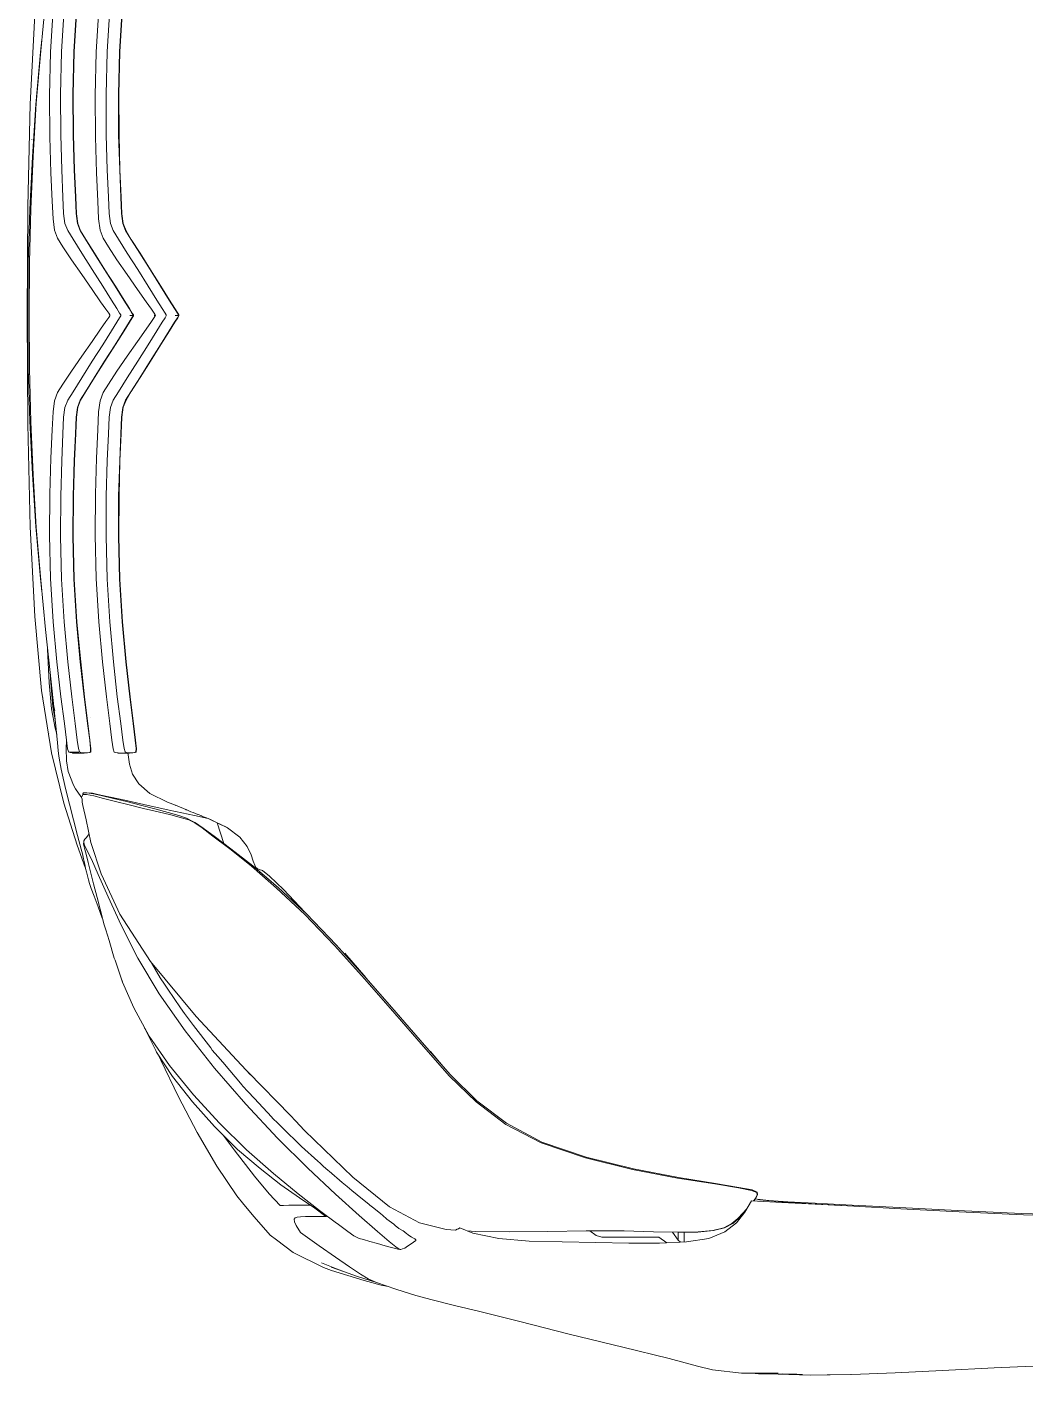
# Model space of a CAD drawing. Header units: millimetres. Extents: x -1608 to 2673, y -1019 to 974.
# Drawn here: x -1608 to -782, y -899 to 216 of the extents above; entities that cross this region are included whole.
import ezdxf

# ---------------------------------------------------------------- set-up
doc = ezdxf.new("R2010")
doc.units = ezdxf.units.MM
doc.header["$MEASUREMENT"] = 0
for name, color, linetype, true_color in [('CITROEN C4  01', 7, 'Continuous', 0x9a0018), ('CITROEN C4  02', 7, 'Continuous', 0xadadad), ('CITROEN C4  03', 7, 'Continuous', 0x191922), ('CITROEN C4  05', 7, 'Continuous', 0x0f0f12), ('CITROEN C4  08', 7, 'Continuous', 0xe1e1e1)]:
    doc.layers.add(name, color=color, linetype=linetype, true_color=true_color)

msp = doc.modelspace()

# ---------------------------------------------------------------- linework, layer by layer
at = {"layer": 'CITROEN C4  01', "linetype": 'Continuous', "lineweight": 0}
for p, q in [((-1592.8, 237.1), (-1596.8, 196.3)), ((-1601.6, 226.4), (-1605.4, 152.1)), ((-1595.9, 205.6), (-1596.9, 195.1)), ((-1596.9, 195.1), (-1600.7, 152)), ((-1596.8, 196.3), (-1600.4, 152.9)), ((-1596.8, 196.3), (-1596.8, 196.3)), ((-1605.4, 152.1), (-1607.5, 67.4)), ((-1600.7, 152), (-1603.7, 108.6)), ((-1600.4, 152.9), (-1603.1, 109.2)), ((-1604.1, 123), (-1604.1, 123.1)), ((-1603.7, 108.6), (-1605.8, 64.9)), ((-1603.1, 109.2), (-1604.9, 65.4)), ((-1604.7, 99.3), (-1604.7, 99.3)), ((-1607.5, 67.4), (-1608.1, -22.6)), ((-1605.8, 64.9), (-1607.1, 21.2)), ((-1604.9, 65.4), (-1606, 21.4)), ((-1607.1, 21.2), (-1607.5, -22.6)), ((-1606, 21.4), (-1606.4, -22.6)), ((-1607.5, -112.6), (-1608.1, -22.6)), ((-1607.1, -66.4), (-1607.5, -22.6)), ((-1606, -66.6), (-1606.4, -22.6)), ((-1501.9, -22.6), (-1503, -22.6)), ((-1501.9, -22.6), (-1503, -22.6)), ((-1605.8, -110.2), (-1607.1, -66.4)), ((-1604.9, -110.6), (-1606, -66.6)), ((-1603.7, -153.8), (-1605.8, -110.2)), ((-1603.1, -154.5), (-1604.9, -110.6)), ((-1605.4, -197.4), (-1607.5, -112.6)), ((-1604.7, -144.5), (-1604.7, -144.5)), ((-1600.7, -197.2), (-1603.7, -153.8)), ((-1600.4, -198.1), (-1603.1, -154.5)), ((-1604.1, -168.2), (-1604.1, -168.3)), ((-1601.6, -271.6), (-1605.4, -197.4)), ((-1596.9, -240.3), (-1600.7, -197.2)), ((-1596.8, -241.6), (-1600.4, -198.1)), ((-1595.9, -250.9), (-1596.9, -240.3)), ((-1592.8, -282.4), (-1596.8, -241.6)), ((-1596.8, -241.6), (-1596.8, -241.6)), ((-1596.1, -332.8), (-1601.6, -271.6)), ((-1589, -318.1), (-1592.8, -282.4)), ((-1585.9, -346.4), (-1589, -318.1)), ((-1587.8, -384.4), (-1596.1, -332.8)), ((-1594.3, -338.9), (-1594.3, -338.9)), ((-1594.3, -338.9), (-1594.3, -338.9)), ((-1594.3, -338.9), (-1594.3, -338.9)), ((-1585, -349.4), (-1585.9, -346.4)), ((-1583.9, -364.9), (-1585.9, -346.4)), ((-1555.7, -355.2), (-1555.7, -355.2)), ((-1582.8, -376.1), (-1583.9, -364.9)), ((-1589.1, -368.7), (-1589.1, -368.7)), ((-1589.1, -368.7), (-1589.1, -368.7)), ((-1582.2, -382.6), (-1582.8, -376.1)), ((-1575.6, -380.7), (-1575.5, -374.4)), ((-1577.7, -426.2), (-1587.8, -384.4)), ((-1581.7, -387.1), (-1582.2, -382.6)), ((-1580.9, -392), (-1581.7, -387.1)), ((-1575.4, -391.1), (-1575.6, -380.7)), ((-1524.7, -384.6), (-1524.5, -386)), ((-1524.5, -386), (-1523.4, -393.9)), ((-1579.8, -398), (-1580.9, -392)), ((-1578.2, -405.5), (-1579.8, -398)), ((-1574, -399.8), (-1575.4, -391.1)), ((-1569.7, -411.2), (-1574, -399.8)), ((-1523.4, -393.9), (-1520.9, -402.1)), ((-1575.9, -415), (-1578.2, -405.5)), ((-1569.7, -411.2), (-1567.9, -414.3)), ((-1520.9, -402.1), (-1515.7, -410.2)), ((-1515.7, -410.2), (-1506.5, -418)), ((-1572.9, -426.9), (-1575.9, -415)), ((-1567.9, -414.3), (-1563.7, -420.5)), ((-1563.7, -420.5), (-1562.4, -422.4)), ((-1554, -417.8), (-1558.5, -417.5)), ((-1549.4, -418.8), (-1554, -417.8)), ((-1541.9, -420.5), (-1549.4, -418.8)), ((-1529.7, -423.1), (-1541.9, -420.5)), ((-1511.5, -427.1), (-1529.7, -423.1)), ((-1506.5, -418), (-1491.9, -425.3)), ((-1566.6, -460.9), (-1577.7, -426.2)), ((-1569.6, -440), (-1572.9, -426.9)), ((-1490.4, -431.8), (-1511.5, -427.1)), ((-1491.9, -425.3), (-1484, -428.2)), ((-1469.5, -436.4), (-1490.4, -431.8)), ((-1566.2, -452.8), (-1569.6, -440)), ((-1458.1, -438.9), (-1469.5, -436.4)), ((-1463.5, -436.8), (-1463.6, -436.7)), ((-1458.1, -438.9), (-1463.5, -436.8)), ((-1457.2, -439.3), (-1458.2, -438.9)), ((-1458.1, -438.9), (-1457.2, -439.3)), ((-1457.2, -439.3), (-1442.9, -446.2)), ((-1442.6, -446.3), (-1457.1, -439.3)), ((-1457.1, -439.3), (-1456.9, -439.4)), ((-1441.8, -446.7), (-1456.9, -439.4)), ((-1456.9, -439.4), (-1456.8, -439.4)), ((-1563.3, -464.2), (-1566.2, -452.8)), ((-1561, -457.3), (-1560.2, -455.9)), ((-1560.2, -455.9), (-1558.9, -454.4)), ((-1558.9, -454.4), (-1557.4, -452.6)), ((-1557.4, -452.6), (-1556.8, -451.4)), ((-1557.4, -452.6), (-1557.4, -452.6)), ((-1442.2, -446.5), (-1432.1, -454.3)), ((-1441.8, -446.7), (-1441.8, -446.7)), ((-1432.1, -454.3), (-1426, -461.9)), ((-1559.9, -479.3), (-1566.6, -460.9)), ((-1562.3, -468.1), (-1563.3, -464.2)), ((-1561.4, -472.1), (-1562.3, -468.1)), ((-1561.2, -458.1), (-1561.4, -459.9)), ((-1560.6, -463.2), (-1561.4, -459.9)), ((-1561.2, -458.1), (-1561, -457.3)), ((-1560.5, -460.9), (-1561.2, -458.7)), ((-1558.9, -469.5), (-1560.6, -463.2)), ((-1558.6, -464.9), (-1560.5, -460.9)), ((-1554.8, -472.5), (-1558.6, -464.9)), ((-1426, -461.9), (-1422.6, -468.8)), ((-1560.4, -476.6), (-1561.4, -472.1)), ((-1561.2, -472.6), (-1561.2, -472.6)), ((-1559.7, -480.1), (-1560.4, -476.6)), ((-1557.4, -475.3), (-1558.9, -469.5)), ((-1558.4, -471.6), (-1558.4, -471.6)), ((-1557.4, -475.3), (-1553, -492.7)), ((-1549.1, -485), (-1554.8, -472.5)), ((-1422.6, -468.8), (-1420.9, -474.2)), ((-1420.9, -474.2), (-1419.7, -477.5)), ((-1419.7, -477.5), (-1418.8, -479.3)), ((-1418.8, -479.3), (-1417.6, -480.2)), ((-1559, -483), (-1559.7, -480.1)), ((-1557.2, -489.4), (-1559, -483)), ((-1556.3, -492.5), (-1557.2, -489.4)), ((-1541.1, -503.6), (-1549.1, -485)), ((-1417.6, -480.2), (-1416, -480.9)), ((-1416, -480.9), (-1413.4, -481.9)), ((-1413.4, -481.9), (-1407.5, -486.4)), ((-1407.5, -486.4), (-1396, -497.5)), ((-1554.9, -496.7), (-1556.3, -492.5)), ((-1552.6, -502.9), (-1554.9, -496.7)), ((-1553, -492.7), (-1550.1, -504.2)), ((-1396, -497.5), (-1378.2, -516.4)), ((-1549.3, -511.9), (-1552.6, -502.9)), ((-1550.1, -504.2), (-1547.6, -513.8)), ((-1545.8, -521.1), (-1549.3, -511.9)), ((-1530.3, -527.1), (-1541.1, -503.6)), ((-1547.6, -513.8), (-1546, -520)), ((-1545.5, -522.4), (-1546, -520)), ((-1546, -520), (-1546, -520)), ((-1545.5, -522.4), (-1545.5, -522.4)), ((-1545.5, -522.4), (-1544.6, -525.9)), ((-1543, -530.8), (-1544.6, -525.9)), ((-1544.6, -525.9), (-1544.6, -525.9)), ((-1540.2, -539.8), (-1543, -530.8)), ((-1516.4, -554.2), (-1530.3, -527.1)), ((-1535.9, -554.2), (-1540.2, -539.8)), ((-1535.9, -554.2), (-1535.3, -555.9)), ((-1535.3, -555.9), (-1535.3, -555.9)), ((-1535.3, -555.9), (-1529, -574.2)), ((-1498.8, -583.7), (-1516.4, -554.2)), ((-1327.9, -570.3), (-1345.3, -550.1)), ((-1529, -574.2), (-1529.4, -572.7)), ((-1529, -574.2), (-1519.8, -595.5)), ((-1477.2, -614.5), (-1498.8, -583.7)), ((-1519.8, -595.5), (-1507.1, -618.8)), ((-1510.6, -612.5), (-1510.8, -612.1)), ((-1501.6, -630.8), (-1510.6, -612.5)), ((-1507.1, -618.8), (-1490.3, -643)), ((-1452.9, -645.3), (-1477.2, -614.5)), ((-1501.6, -630.8), (-1501, -632)), ((-1501, -632), (-1487.7, -652.2)), ((-1497.5, -638.8), (-1499.5, -634.3)), ((-1263.9, -643.9), (-1274.4, -631.5)), ((-1482.8, -669), (-1497.5, -638.8)), ((-1490.3, -643), (-1470.5, -667.3)), ((-1427, -675.2), (-1452.9, -645.3)), ((-1487.7, -652.2), (-1471.3, -673.2)), ((-1467.2, -698.6), (-1482.8, -669)), ((-1470.5, -667.3), (-1448.8, -690.8)), ((-1471.3, -673.2), (-1453, -693.7)), ((-1400.9, -703.1), (-1427, -675.2)), ((-1448.8, -690.8), (-1426.4, -712.8)), ((-1451, -726.3), (-1467.2, -698.6)), ((-1453, -693.7), (-1433.9, -712.5)), ((-1445.8, -700.7), (-1436.6, -713)), ((-1436.6, -713), (-1419.8, -734.6)), ((-1433.9, -712.5), (-1415.3, -728.4)), ((-1426.4, -712.8), (-1404.3, -732.4)), ((-1375.9, -728.1), (-1400.9, -703.1)), ((-1434.5, -750.9), (-1451, -726.3)), ((-1419.8, -734.6), (-1407.7, -749.4)), ((-1415.3, -728.4), (-1398, -741.7)), ((-1404.3, -732.4), (-1383.8, -749.3)), ((-1353, -749.6), (-1375.9, -728.1)), ((-1398, -741.7), (-1382.6, -752.5)), ((-1428.8, -758.2), (-1434.5, -750.9)), ((-1420.3, -768.4), (-1428.8, -758.2)), ((-1407.7, -749.4), (-1398.8, -758.9)), ((-1383.8, -749.3), (-1366, -763.1)), ((-1382.6, -752.5), (-1370, -761.2)), ((-1333.4, -767.1), (-1353, -749.6)), ((-1014.3, -764.4), (-1008.6, -755)), ((-1008.6, -755), (-983.5, -756.4)), ((-1005.5, -753.5), (-1004, -753.8)), ((-1003.2, -753.9), (-1004, -753.8)), ((-1004, -753.8), (-994.5, -754.8)), ((-1002.7, -754), (-1003.2, -753.9)), ((-1002.4, -754.1), (-1002.7, -754)), ((-1002.3, -754.1), (-1002.4, -754.1)), ((-1002.3, -754.1), (-1002.3, -754.1)), ((-1002.3, -754.1), (-1002.3, -754.1)), ((-1002.2, -754.1), (-992.9, -755.2)), ((-994.5, -754.8), (-978.8, -755.8)), ((-992.9, -755.2), (-977.3, -756.5)), ((-977.3, -756.5), (-992.9, -755.2)), ((-992.9, -755.2), (-992.9, -755.2)), ((-983.5, -756.4), (-956.1, -757.9)), ((-978.8, -755.8), (-956, -757)), ((-977.3, -756.5), (-954.6, -757.9)), ((-956.1, -757.9), (-924.1, -759.6)), ((-956, -757), (-925.5, -758.6)), ((-954.6, -757.9), (-924.1, -759.6)), ((-1420.3, -768.4), (-1406.9, -783.4)), ((-1395.8, -758.8), (-1398.8, -758.9)), ((-1391.6, -758.7), (-1395.8, -758.8)), ((-1385.5, -758.7), (-1391.6, -758.7)), ((-1386.3, -769.2), (-1387.1, -770.3)), ((-1384.7, -768.6), (-1386.3, -769.2)), ((-1377.2, -758.7), (-1385.5, -758.7)), ((-1381.9, -768.2), (-1384.7, -768.6)), ((-1377.7, -768.1), (-1381.9, -768.2)), ((-1371.6, -768.1), (-1377.7, -768.1)), ((-1373.5, -758.7), (-1377.2, -758.7)), ((-1363.3, -768.1), (-1371.6, -768.1)), ((-1370, -761.2), (-1360.8, -767.9)), ((-1366, -763.1), (-1352.1, -773.5)), ((-1360.4, -768.1), (-1363.3, -768.1)), ((-1318.2, -780.3), (-1333.4, -767.1)), ((-1021.2, -773.2), (-1014.3, -764.4)), ((-925.5, -758.6), (-886.4, -760.6)), ((-924.1, -759.6), (-885.1, -761.7)), ((-924.1, -759.6), (-885.1, -761.7)), ((-886.4, -760.6), (-838.2, -763.1)), ((-885.1, -761.7), (-836.9, -764.3)), ((-885.1, -761.7), (-836.9, -764.3)), ((-838.2, -763.1), (-785.3, -765.6)), ((-836.9, -764.3), (-783.7, -766.7)), ((-785.3, -765.6), (-732.2, -767.2)), ((-783.7, -766.7), (-729.8, -768.1)), ((-1387.1, -770.3), (-1386.9, -772.3)), ((-1386.9, -772.3), (-1385.3, -775.5)), ((-1385.3, -775.5), (-1381.8, -781.2)), ((-1352.1, -773.5), (-1350.7, -774.5)), ((-1342.7, -780.5), (-1351.5, -773.9)), ((-1351.5, -773.9), (-1351.5, -773.9)), ((-1337.6, -784.1), (-1342.7, -780.5)), ((-1308.5, -788.7), (-1318.2, -780.3)), ((-1249.9, -777.4), (-1239.3, -781.9)), ((-1137.2, -783.7), (-1142.4, -780)), ((-1044, -786.1), (-1030.7, -780.6)), ((-1030.7, -780.6), (-1021.2, -773.2)), ((-1401.6, -787.4), (-1406.9, -783.4)), ((-1387.9, -797.9), (-1401.6, -787.4)), ((-1381.8, -781.2), (-1366.4, -792.2)), ((-1335, -785.5), (-1337.6, -784.1)), ((-1335, -785.5), (-1333.2, -786.2)), ((-1335, -785.5), (-1335, -785.5)), ((-1333.2, -786.2), (-1329.8, -787.1)), ((-1329.8, -787.1), (-1324.4, -788.6)), ((-1324.4, -788.6), (-1318.1, -790.4)), ((-1318.1, -790.4), (-1311.8, -792.2)), ((-1302.9, -793.2), (-1308.5, -788.7)), ((-1290.3, -790.6), (-1293.3, -792.6)), ((-1286.5, -788), (-1290.3, -790.6)), ((-1286.3, -787.9), (-1286.5, -788)), ((-1239.3, -781.9), (-1217.8, -786.1)), ((-1217.8, -786.1), (-1192.7, -788.3)), ((-1192.7, -788.3), (-1165.4, -789.1)), ((-1165.4, -789.1), (-1137.4, -789.5)), ((-1137.4, -789.5), (-1110.2, -790.1)), ((-1132.5, -785.2), (-1137.2, -783.7)), ((-1127.6, -785.2), (-1132.5, -785.2)), ((-1120.8, -785.2), (-1127.6, -785.2)), ((-1113.2, -785.2), (-1120.8, -785.2)), ((-1105.5, -785.2), (-1113.2, -785.2)), ((-1110.2, -790.1), (-1084.8, -790.2)), ((-1098.8, -785.2), (-1105.5, -785.2)), ((-1093.9, -785.2), (-1098.8, -785.2)), ((-1090.3, -785.2), (-1093.9, -785.2)), ((-1087.6, -785.2), (-1090.3, -785.2)), ((-1085.4, -785.2), (-1087.6, -785.2)), ((-1078.9, -789.9), (-1085.4, -785.2)), ((-1084.8, -790.2), (-1062.4, -789.1)), ((-1074.2, -781), (-1069.5, -787.5)), ((-1069.5, -787.5), (-1069.3, -781.1)), ((-1067.5, -789.3), (-1069.5, -787.5)), ((-1064.3, -781), (-1064.3, -783.5)), ((-1064.3, -789.2), (-1064.3, -783.5)), ((-1062.4, -789.1), (-1044, -786.1)), ((-1362.9, -810.3), (-1387.9, -797.9)), ((-1366.4, -792.2), (-1352.8, -801.6)), ((-1352.8, -801.6), (-1341.2, -809.6)), ((-1311.8, -792.2), (-1306.5, -793.7)), ((-1306.5, -793.7), (-1303.2, -794.6)), ((-1303.2, -794.6), (-1301.2, -795.1)), ((-1300.2, -795), (-1302.9, -793.2)), ((-1301.2, -795.1), (-1299.7, -795.3)), ((-1298.9, -795.2), (-1300.2, -795)), ((-1298.9, -795.2), (-1299.7, -795.3)), ((-1297.4, -794.9), (-1298.9, -795.2)), ((-1295.6, -794.1), (-1297.4, -794.9)), ((-1293.3, -792.6), (-1295.6, -794.1)), ((-1364.5, -806.3), (-1364.5, -806.3)), ((-1352.2, -811.3), (-1364.5, -806.3)), ((-1362.9, -810.3), (-1356.3, -812.6)), ((-1356.6, -809.9), (-1356.6, -809.9)), ((-1329.1, -821), (-1356.3, -812.6)), ((-1345.4, -813.9), (-1352.2, -811.3)), ((-1345.4, -813.9), (-1345.4, -813.9)), ((-1341.2, -809.6), (-1332.1, -815.7)), ((-1319, -822.6), (-1335.5, -817.3)), ((-1332.1, -815.7), (-1326, -819.7)), ((-1329.1, -821), (-1315.1, -824.7)), ((-1326, -819.7), (-1319, -822.6)), ((-1319, -822.6), (-1303, -828.1)), ((-1309.2, -826), (-1315.1, -824.7)), ((-1303, -828.1), (-1286.3, -833.4)), ((-1273, -836.9), (-1286.3, -833.4)), ((-1273, -836.9), (-1254.5, -841.6)), ((-1233.4, -846.7), (-1254.5, -841.6)), ((-1200.3, -855), (-1233.4, -846.7)), ((-1159.6, -865.3), (-1200.3, -855)), ((-1115.3, -876.1), (-1159.6, -865.3)), ((-1076.8, -885.6), (-1115.3, -876.1)), ((-1053.4, -891.7), (-1076.8, -885.6)), ((-1041, -894.8), (-1053.4, -891.7)), ((-762.8, -891.4), (-808.1, -893.3)), ((-1011.9, -897.5), (-1008.5, -897.7)), ((-1008.5, -897.7), (-1002.9, -898.1)), ((-1002.9, -898.1), (-971.1, -898.5)), ((-988.9, -898.3), (-986.8, -898.4)), ((-986.8, -897.5), (-986.8, -897.5)), ((-960.1, -899.2), (-986.8, -898.4)), ((-983.2, -898.3), (-966.5, -898.7)), ((-971.1, -898.5), (-971.1, -898.5)), ((-966.5, -898.7), (-966.5, -898.7)), ((-960.1, -899.2), (-927, -898.7)), ((-946.2, -899), (-925.8, -898.8)), ((-927, -898.7), (-927, -898.7)), ((-890, -897.4), (-925.8, -898.8)), ((-925.8, -898.8), (-925.8, -898.8)), ((-850.8, -895.4), (-890, -897.4)), ((-808.1, -893.3), (-850.8, -895.4))]:
    msp.add_line(p, q, dxfattribs=at)
at = {"layer": 'CITROEN C4  01', "linetype": 'Continuous', "lineweight": 0, "flags": 128}
for points in [[(-1463.6, -436.7), (-1463.6, -436.7), (-1466.6, -435.5), (-1466.7, -435.5), (-1470.6, -433.9), (-1472.5, -433.2), (-1474.1, -432.5), (-1475.9, -431.7), (-1476.1, -431.6), (-1476.3, -431.5), (-1476.4, -431.5), (-1476.6, -431.4), (-1483.9, -428.4), (-1485.2, -427.9), (-1484.8, -428), (-1484, -428.2)], [(-1491.6, -580), (-1494.4, -575.7), (-1497.9, -570.7), (-1505, -558.1)], [(-1393.5, -697.9), (-1400.3, -691.1), (-1405, -686.6), (-1405.6, -685.8), (-1420.2, -670.1), (-1425.1, -664.8), (-1429.8, -659.8), (-1430, -659.5), (-1446.2, -640.4), (-1450.1, -635.8), (-1454.8, -630.3), (-1456, -628.6), (-1470.4, -609.9), (-1473.7, -605.6), (-1477.9, -600.2), (-1481, -595.5), (-1491.6, -580)], [(-1358.2, -730.6), (-1359, -729.9), (-1363.1, -726.3), (-1365.7, -723.9), (-1367.5, -722.3), (-1381.1, -710), (-1384.9, -706.3), (-1393.5, -697.9)], [(-1306.6, -772.9), (-1310.5, -770.1), (-1314.1, -766.9), (-1315.4, -765.9), (-1322.6, -760.1), (-1323.1, -759.8), (-1326.8, -756.7), (-1330.5, -753.6), (-1339.4, -746.4), (-1343.2, -743.3), (-1343.3, -743.2), (-1347.3, -739.8), (-1358.2, -730.6)], [(-1286.3, -787.4), (-1286.4, -787.3), (-1287, -786.7), (-1287.3, -786.5), (-1289.9, -785), (-1290, -784.9), (-1290.2, -784.8), (-1291.6, -784), (-1295.3, -781.2), (-1295.9, -780.7), (-1296.8, -780), (-1300.4, -777.9), (-1303.4, -775.4), (-1304.5, -774.4), (-1306.6, -772.9)], [(-1286.3, -787.9), (-1286.3, -787.9), (-1286.3, -787.9), (-1286.3, -787.4)], [(-1356.6, -809.9), (-1345.4, -813.9), (-1335.5, -817.3)], [(-1041, -894.8), (-1016.9, -897.5), (-986.8, -897.5)]]:
    msp.add_lwpolyline(points, dxfattribs=at)
at = {"layer": 'CITROEN C4  02', "linetype": 'Continuous', "lineweight": 0}
for p, q in [((-1588.6, 195.1), (-1586.4, 230.7)), ((-1577.3, 230.9), (-1579.6, 195.5)), ((-1569.3, 195.5), (-1567.1, 230.9)), ((-1569, 195.5), (-1566.8, 230.9)), ((-1551, 195.1), (-1548.7, 230.7)), ((-1539.7, 230.9), (-1541.9, 195.5)), ((-1531.7, 195.5), (-1529.5, 230.9)), ((-1531.4, 195.5), (-1529.2, 230.9)), ((-1588.6, 195.1), (-1589.4, 159.2)), ((-1579.6, 195.5), (-1580.4, 160.1)), ((-1570.1, 160.1), (-1569.3, 195.5)), ((-1569, 195.5), (-1569.8, 160.1)), ((-1551, 195.1), (-1551.7, 159.2)), ((-1541.9, 195.5), (-1542.7, 160.1)), ((-1532.5, 160.1), (-1531.7, 195.5)), ((-1531.4, 195.5), (-1532.2, 160.1)), ((-1589.4, 159.2), (-1589.1, 125.2)), ((-1580.4, 160.1), (-1580.1, 126.7)), ((-1569.9, 126.7), (-1570.1, 160.1)), ((-1569.8, 160.1), (-1569.6, 126.7)), ((-1551.7, 159.2), (-1551.5, 125.2)), ((-1542.7, 160.1), (-1542.5, 126.7)), ((-1532.3, 126.7), (-1532.5, 160.1)), ((-1532.2, 160.1), (-1532, 126.7)), ((-1588.3, 95.4), (-1589.1, 125.2)), ((-1580.1, 126.7), (-1579.3, 97.7)), ((-1569.1, 97.7), (-1569.9, 126.7)), ((-1568.8, 97.7), (-1569.6, 126.7)), ((-1550.6, 95.4), (-1551.5, 125.2)), ((-1542.5, 126.7), (-1541.7, 97.7)), ((-1531.4, 97.7), (-1532.3, 126.7)), ((-1531.2, 97.7), (-1532, 126.7)), ((-1587.2, 72), (-1588.3, 95.4)), ((-1579.3, 97.7), (-1578.4, 75.3)), ((-1568.1, 75.3), (-1569.1, 97.7)), ((-1567.8, 75.2), (-1568.8, 97.7)), ((-1549.6, 72), (-1550.6, 95.4)), ((-1541.7, 97.7), (-1540.8, 75.3)), ((-1530.5, 75.3), (-1531.4, 97.7)), ((-1530.2, 75.2), (-1531.2, 97.7)), ((-1587.2, 72), (-1586.5, 57.2)), ((-1578.4, 75.3), (-1577.8, 61.7)), ((-1567.5, 61.7), (-1568.1, 75.3)), ((-1567.8, 75.2), (-1567.2, 61.5)), ((-1549.6, 72), (-1548.9, 57.2)), ((-1540.8, 75.3), (-1540.1, 61.7)), ((-1529.9, 61.7), (-1530.5, 75.3)), ((-1530.2, 75.2), (-1529.6, 61.5)), ((-1586.5, 57.2), (-1585.3, 48)), ((-1577.8, 61.7), (-1576.7, 53.5)), ((-1566.4, 53.5), (-1567.5, 61.7)), ((-1567.2, 61.5), (-1566.1, 53.3)), ((-1548.9, 57.2), (-1547.7, 48)), ((-1540.1, 61.7), (-1539.1, 53.5)), ((-1528.8, 53.5), (-1529.9, 61.7)), ((-1529.6, 61.5), (-1528.5, 53.3)), ((-1582.8, 41.3), (-1585.3, 48)), ((-1576.7, 53.5), (-1574.3, 47.6)), ((-1574.3, 47.6), (-1570, 40.5)), ((-1564.1, 47.6), (-1566.4, 53.5)), ((-1563.8, 47.4), (-1566.1, 53.3)), ((-1559.7, 40.5), (-1564.1, 47.6)), ((-1559.4, 40.3), (-1563.8, 47.4)), ((-1545.2, 41.3), (-1547.7, 48)), ((-1539.1, 53.5), (-1536.7, 47.6)), ((-1536.7, 47.6), (-1532.3, 40.5)), ((-1526.5, 47.6), (-1528.8, 53.5)), ((-1526.2, 47.4), (-1528.5, 53.3)), ((-1522.1, 40.5), (-1526.5, 47.6)), ((-1521.8, 40.3), (-1526.2, 47.4)), ((-1578.4, 34.1), (-1582.8, 41.3)), ((-1578.4, 34.1), (-1571.3, 23.4)), ((-1570, 40.5), (-1562.8, 29)), ((-1552.5, 29), (-1559.7, 40.5)), ((-1559.4, 40.3), (-1552.2, 28.8)), ((-1540.8, 34.1), (-1545.2, 41.3)), ((-1540.8, 34.1), (-1533.7, 23.4)), ((-1532.3, 40.5), (-1525.2, 29)), ((-1514.9, 29), (-1522.1, 40.5)), ((-1521.8, 40.3), (-1514.6, 28.8)), ((-1571.3, 23.4), (-1562.8, 11.1)), ((-1562.8, 29), (-1554.2, 15.3)), ((-1543.9, 15.3), (-1552.5, 29)), ((-1552.2, 28.8), (-1543.6, 15.2)), ((-1533.7, 23.4), (-1525.2, 11.1)), ((-1525.2, 29), (-1516.5, 15.3)), ((-1506.3, 15.3), (-1514.9, 29)), ((-1514.6, 28.8), (-1506, 15.2)), ((-1554.2, 15.3), (-1545.5, 1.6)), ((-1535.3, 1.6), (-1543.9, 15.3)), ((-1535, 1.5), (-1543.6, 15.2)), ((-1516.5, 15.3), (-1507.9, 1.6)), ((-1497.7, 1.6), (-1506.3, 15.3)), ((-1497.4, 1.5), (-1506, 15.2)), ((-1554.3, -1.1), (-1562.8, 11.1)), ((-1545.5, 1.6), (-1538.3, -9.9)), ((-1528.1, -9.9), (-1535.3, 1.6)), ((-1527.7, -9.9), (-1535, 1.5)), ((-1516.7, -1.1), (-1525.2, 11.1)), ((-1507.9, 1.6), (-1500.7, -9.9)), ((-1490.5, -9.9), (-1497.7, 1.6)), ((-1490.1, -9.9), (-1497.4, 1.5)), ((-1547.2, -11.3), (-1554.3, -1.1)), ((-1538.3, -9.9), (-1533.8, -16.9)), ((-1523.6, -16.9), (-1528.1, -9.9)), ((-1527.7, -9.9), (-1523.3, -16.9)), ((-1509.5, -11.3), (-1516.7, -1.1)), ((-1500.7, -9.9), (-1496.2, -16.9)), ((-1486, -16.9), (-1490.5, -9.9)), ((-1490.1, -9.9), (-1485.7, -16.9)), ((-1547.2, -11.3), (-1542.8, -17.5)), ((-1542.8, -17.5), (-1540.5, -20.8)), ((-1539.6, -22.2), (-1540.5, -20.8)), ((-1539.5, -22.6), (-1539.6, -22.2)), ((-1533.8, -16.9), (-1531.5, -20.7)), ((-1531.5, -20.7), (-1530.6, -22.2)), ((-1530.6, -22.2), (-1530.6, -22.6)), ((-1521.3, -20.7), (-1523.6, -16.9)), ((-1523.3, -16.9), (-1521, -20.7)), ((-1520.4, -22.2), (-1521.3, -20.7)), ((-1520.1, -22.2), (-1521, -20.7)), ((-1520.4, -22.6), (-1520.4, -22.2)), ((-1520, -22.6), (-1520.1, -22.2)), ((-1509.5, -11.3), (-1505.2, -17.5)), ((-1505.2, -17.5), (-1502.9, -20.8)), ((-1502, -22.2), (-1502.9, -20.8)), ((-1501.9, -22.6), (-1502, -22.2)), ((-1496.2, -16.9), (-1493.9, -20.7)), ((-1493.9, -20.7), (-1493, -22.2)), ((-1493, -22.2), (-1493, -22.6)), ((-1483.7, -20.7), (-1486, -16.9)), ((-1485.7, -16.9), (-1483.3, -20.7)), ((-1482.8, -22.2), (-1483.7, -20.7)), ((-1482.5, -22.2), (-1483.3, -20.7)), ((-1482.8, -22.6), (-1482.8, -22.2)), ((-1482.4, -22.6), (-1482.5, -22.2)), ((-1547.2, -34), (-1542.8, -27.7)), ((-1542.8, -27.7), (-1540.5, -24.4)), ((-1539.6, -23), (-1540.5, -24.4)), ((-1539.5, -22.6), (-1539.6, -23)), ((-1538.3, -35.4), (-1533.8, -28.3)), ((-1533.8, -28.3), (-1531.5, -24.6)), ((-1531.5, -24.6), (-1530.6, -23)), ((-1530.6, -23), (-1530.6, -22.6)), ((-1523.6, -28.3), (-1528.1, -35.4)), ((-1527.7, -35.3), (-1523.3, -28.3)), ((-1521.3, -24.6), (-1523.6, -28.3)), ((-1523.3, -28.3), (-1521, -24.6)), ((-1521.4, -22.6), (-1523.1, -22.6)), ((-1521.4, -22.6), (-1523.1, -22.6)), ((-1520.4, -22.6), (-1521.4, -22.6)), ((-1520.4, -22.6), (-1521.4, -22.6)), ((-1520.4, -23), (-1521.3, -24.6)), ((-1520.1, -23), (-1521, -24.6)), ((-1520, -22.6), (-1520.4, -22.6)), ((-1520, -22.6), (-1520.4, -22.6)), ((-1520.4, -22.6), (-1520.4, -23)), ((-1520, -22.6), (-1520.1, -23)), ((-1509.5, -34), (-1505.2, -27.7)), ((-1505.2, -27.7), (-1502.9, -24.4)), ((-1502, -23), (-1502.9, -24.4)), ((-1501.9, -22.6), (-1502, -23)), ((-1500.7, -35.4), (-1496.2, -28.3)), ((-1496.2, -28.3), (-1493.9, -24.6)), ((-1493.9, -24.6), (-1493, -23)), ((-1493, -23), (-1493, -22.6)), ((-1486, -28.3), (-1490.5, -35.4)), ((-1490.1, -35.3), (-1485.7, -28.3)), ((-1483.7, -24.6), (-1486, -28.3)), ((-1485.7, -28.3), (-1483.3, -24.6)), ((-1483.7, -22.6), (-1485.5, -22.6)), ((-1483.7, -22.6), (-1485.5, -22.6)), ((-1482.8, -22.6), (-1483.7, -22.6)), ((-1482.8, -22.6), (-1483.7, -22.6)), ((-1482.8, -23), (-1483.7, -24.6)), ((-1482.5, -23), (-1483.3, -24.6)), ((-1482.4, -22.6), (-1482.8, -22.6)), ((-1482.4, -22.6), (-1482.8, -22.6)), ((-1482.8, -22.6), (-1482.8, -23)), ((-1482.4, -22.6), (-1482.5, -23)), ((-1554.3, -44.1), (-1562.8, -56.3)), ((-1547.2, -34), (-1554.3, -44.1)), ((-1545.5, -46.9), (-1538.3, -35.4)), ((-1528.1, -35.4), (-1535.3, -46.9)), ((-1527.7, -35.3), (-1535, -46.8)), ((-1516.7, -44.1), (-1525.2, -56.3)), ((-1509.5, -34), (-1516.7, -44.1)), ((-1507.9, -46.9), (-1500.7, -35.4)), ((-1490.5, -35.4), (-1497.7, -46.9)), ((-1490.1, -35.3), (-1497.4, -46.8)), ((-1554.2, -60.5), (-1545.5, -46.9)), ((-1535.3, -46.9), (-1543.9, -60.5)), ((-1535, -46.8), (-1543.6, -60.4)), ((-1516.5, -60.5), (-1507.9, -46.9)), ((-1497.7, -46.9), (-1506.3, -60.5)), ((-1497.4, -46.8), (-1506, -60.4)), ((-1571.3, -68.7), (-1562.8, -56.3)), ((-1562.8, -74.2), (-1554.2, -60.5)), ((-1543.9, -60.5), (-1552.5, -74.2)), ((-1552.2, -74.1), (-1543.6, -60.4)), ((-1533.7, -68.7), (-1525.2, -56.3)), ((-1525.2, -74.2), (-1516.5, -60.5)), ((-1506.3, -60.5), (-1514.9, -74.2)), ((-1514.6, -74.1), (-1506, -60.4)), ((-1578.4, -79.4), (-1571.3, -68.7)), ((-1570, -85.7), (-1562.8, -74.2)), ((-1552.5, -74.2), (-1559.7, -85.7)), ((-1559.4, -85.5), (-1552.2, -74.1)), ((-1540.8, -79.4), (-1533.7, -68.7)), ((-1532.3, -85.7), (-1525.2, -74.2)), ((-1514.9, -74.2), (-1522.1, -85.7)), ((-1521.8, -85.5), (-1514.6, -74.1)), ((-1582.8, -86.5), (-1585.3, -93.2)), ((-1578.4, -79.4), (-1582.8, -86.5)), ((-1574.3, -92.8), (-1570, -85.7)), ((-1559.7, -85.7), (-1564.1, -92.8)), ((-1559.4, -85.5), (-1563.8, -92.6)), ((-1545.2, -86.5), (-1547.7, -93.2)), ((-1540.8, -79.4), (-1545.2, -86.5)), ((-1536.7, -92.8), (-1532.3, -85.7)), ((-1522.1, -85.7), (-1526.5, -92.8)), ((-1521.8, -85.5), (-1526.2, -92.6)), ((-1586.5, -102.4), (-1585.3, -93.2)), ((-1577.8, -106.9), (-1576.7, -98.8)), ((-1576.7, -98.8), (-1574.3, -92.8)), ((-1566.4, -98.8), (-1567.5, -106.9)), ((-1567.2, -106.8), (-1566.1, -98.6)), ((-1564.1, -92.8), (-1566.4, -98.8)), ((-1563.8, -92.6), (-1566.1, -98.6)), ((-1548.9, -102.4), (-1547.7, -93.2)), ((-1540.1, -106.9), (-1539.1, -98.8)), ((-1539.1, -98.8), (-1536.7, -92.8)), ((-1528.8, -98.8), (-1529.9, -106.9)), ((-1529.6, -106.8), (-1528.5, -98.6)), ((-1526.5, -92.8), (-1528.8, -98.8)), ((-1526.2, -92.6), (-1528.5, -98.6)), ((-1587.2, -117.2), (-1586.5, -102.4)), ((-1578.4, -120.5), (-1577.8, -106.9)), ((-1567.5, -106.9), (-1568.1, -120.6)), ((-1567.8, -120.4), (-1567.2, -106.8)), ((-1549.6, -117.2), (-1548.9, -102.4)), ((-1540.8, -120.5), (-1540.1, -106.9)), ((-1529.9, -106.9), (-1530.5, -120.6)), ((-1530.2, -120.4), (-1529.6, -106.8)), ((-1587.2, -117.2), (-1588.3, -140.6)), ((-1579.3, -143), (-1578.4, -120.5)), ((-1568.1, -120.6), (-1569.1, -143)), ((-1567.8, -120.4), (-1568.8, -142.9)), ((-1549.6, -117.2), (-1550.6, -140.6)), ((-1541.7, -143), (-1540.8, -120.5)), ((-1530.5, -120.6), (-1531.4, -143)), ((-1530.2, -120.4), (-1531.2, -142.9)), ((-1588.3, -140.6), (-1589.1, -170.4)), ((-1580.1, -172), (-1579.3, -143)), ((-1569.1, -143), (-1569.9, -172)), ((-1568.8, -142.9), (-1569.6, -171.9)), ((-1550.6, -140.6), (-1551.5, -170.4)), ((-1542.5, -172), (-1541.7, -143)), ((-1531.4, -143), (-1532.3, -172)), ((-1531.2, -142.9), (-1532, -171.9)), ((-1589.4, -204.4), (-1589.1, -170.4)), ((-1580.4, -205.3), (-1580.1, -172)), ((-1569.9, -172), (-1570.1, -205.3)), ((-1569.8, -205.3), (-1569.6, -171.9)), ((-1551.7, -204.4), (-1551.5, -170.4)), ((-1542.7, -205.3), (-1542.5, -172)), ((-1532.3, -172), (-1532.5, -205.3)), ((-1532.2, -205.3), (-1532, -171.9)), ((-1588.6, -240.3), (-1589.4, -204.4)), ((-1579.6, -240.8), (-1580.4, -205.3)), ((-1570.1, -205.3), (-1569.3, -240.8)), ((-1569, -240.8), (-1569.8, -205.3)), ((-1551, -240.3), (-1551.7, -204.4)), ((-1541.9, -240.8), (-1542.7, -205.3)), ((-1532.5, -205.3), (-1531.7, -240.8)), ((-1531.4, -240.8), (-1532.2, -205.3)), ((-1588.6, -240.3), (-1586.4, -276)), ((-1577.3, -276.1), (-1579.6, -240.8)), ((-1569.3, -240.8), (-1567.1, -276.1)), ((-1569, -240.8), (-1566.8, -276.1)), ((-1551, -240.3), (-1548.7, -276)), ((-1539.7, -276.1), (-1541.9, -240.8)), ((-1531.7, -240.8), (-1529.5, -276.1)), ((-1531.4, -240.8), (-1529.2, -276.1)), ((-1586.4, -276), (-1583.3, -309.2)), ((-1574.3, -309.3), (-1577.3, -276.1)), ((-1567.1, -276.1), (-1564, -309.3)), ((-1566.8, -276.1), (-1563.7, -309.3)), ((-1548.7, -276), (-1545.7, -309.2)), ((-1536.6, -309.3), (-1539.7, -276.1)), ((-1529.5, -276.1), (-1526.4, -309.3)), ((-1529.2, -276.1), (-1526.1, -309.3)), ((-1580.1, -338), (-1583.3, -309.2)), ((-1571, -338), (-1574.3, -309.3)), ((-1564, -309.3), (-1560.8, -338)), ((-1560.5, -338), (-1563.7, -309.3)), ((-1542.4, -338), (-1545.7, -309.2)), ((-1533.4, -338), (-1536.6, -309.3)), ((-1526.4, -309.3), (-1523.1, -338)), ((-1522.9, -338), (-1526.1, -309.3)), ((-1577.2, -360.3), (-1580.1, -338)), ((-1568.2, -360.3), (-1571, -338)), ((-1560.8, -338), (-1558, -360.3)), ((-1557.7, -360.3), (-1560.5, -338)), ((-1539.6, -360.3), (-1542.4, -338)), ((-1530.6, -360.3), (-1533.4, -338)), ((-1523.1, -338), (-1520.3, -360.3)), ((-1520.1, -360.3), (-1522.9, -338)), ((-1577.2, -360.3), (-1575.5, -374)), ((-1566.5, -373.9), (-1568.2, -360.3)), ((-1558, -360.3), (-1556.2, -373.9)), ((-1557.7, -360.3), (-1556, -373.9)), ((-1539.6, -360.3), (-1537.9, -374)), ((-1528.9, -373.9), (-1530.6, -360.3)), ((-1520.3, -360.3), (-1518.6, -373.9)), ((-1520.1, -360.3), (-1518.3, -373.9)), ((-1575.5, -374), (-1574.5, -381.1)), ((-1565.4, -381), (-1566.5, -373.9)), ((-1556.2, -373.9), (-1555.5, -381)), ((-1556, -373.9), (-1555.2, -381.1)), ((-1537.9, -374), (-1536.8, -381.1)), ((-1527.8, -381), (-1528.9, -373.9)), ((-1518.6, -373.9), (-1517.9, -381)), ((-1518.3, -373.9), (-1517.6, -381.1)), ((-1573.6, -383.8), (-1574.5, -381.1)), ((-1572.4, -384.3), (-1573.6, -383.8)), ((-1573.6, -383.8), (-1573.2, -383.8)), ((-1573.2, -383.8), (-1572.4, -383.8)), ((-1572.4, -383.8), (-1571.1, -383.8)), ((-1572.4, -384.3), (-1570.6, -384.5)), ((-1571.1, -383.8), (-1569.6, -383.8)), ((-1570.2, -384.6), (-1570.6, -384.5)), ((-1568, -384.7), (-1570.2, -384.6)), ((-1569.6, -383.8), (-1568.1, -383.8)), ((-1568.1, -383.8), (-1566.9, -383.8)), ((-1568, -384.7), (-1567.2, -384.6)), ((-1567.2, -384.6), (-1565.9, -384.6)), ((-1566.9, -383.8), (-1566, -383.8)), ((-1566, -383.8), (-1565.3, -383.8)), ((-1565.9, -384.6), (-1564.4, -384.6)), ((-1564.6, -383.7), (-1565.4, -381)), ((-1565.3, -383.8), (-1564.6, -383.7)), ((-1563.6, -384.1), (-1564.6, -383.7)), ((-1562.9, -384.6), (-1564.4, -384.6)), ((-1562, -384.4), (-1563.6, -384.1)), ((-1561.6, -384.6), (-1562.9, -384.6)), ((-1560, -384.4), (-1562, -384.4)), ((-1561.6, -384.6), (-1560.8, -384.6)), ((-1560.8, -384.6), (-1558.6, -384.5)), ((-1558.2, -384.4), (-1560, -384.4)), ((-1558.6, -384.5), (-1558.2, -384.5)), ((-1556.6, -384.1), (-1558.2, -384.4)), ((-1556.4, -384.2), (-1558.2, -384.5)), ((-1555.7, -383.7), (-1556.6, -384.1)), ((-1556.4, -384.2), (-1555.4, -383.8)), ((-1555.5, -381), (-1555.7, -383.7)), ((-1555.4, -383.8), (-1555.2, -381.1)), ((-1535.9, -383.8), (-1536.8, -381.1)), ((-1534.8, -384.3), (-1535.9, -383.8)), ((-1534.8, -384.3), (-1533, -384.5)), ((-1532.6, -384.6), (-1533, -384.5)), ((-1530.4, -384.7), (-1532.6, -384.6)), ((-1530.4, -384.7), (-1529.5, -384.6)), ((-1529.5, -384.6), (-1528.3, -384.6)), ((-1528.3, -384.6), (-1526.8, -384.6)), ((-1527, -383.7), (-1527.8, -381)), ((-1526, -384.1), (-1527, -383.7)), ((-1525.3, -384.6), (-1526.8, -384.6)), ((-1524.4, -384.4), (-1526, -384.1)), ((-1524, -384.6), (-1525.3, -384.6)), ((-1522.4, -384.4), (-1524.4, -384.4)), ((-1524, -384.6), (-1523.2, -384.6)), ((-1523.2, -384.6), (-1521, -384.5)), ((-1520.5, -384.4), (-1522.4, -384.4)), ((-1521, -384.5), (-1520.6, -384.5)), ((-1518.8, -384.2), (-1520.6, -384.5)), ((-1519, -384.1), (-1520.5, -384.4)), ((-1518, -383.7), (-1519, -384.1)), ((-1518.8, -384.2), (-1517.8, -383.8)), ((-1518.8, -384.2), (-1518.8, -384.2)), ((-1517.9, -381), (-1518, -383.7)), ((-1517.8, -383.8), (-1517.6, -381.1)), ((-1517.8, -383.8), (-1517.8, -383.8))]:
    msp.add_line(p, q, dxfattribs=at)
at = {"layer": 'CITROEN C4  03', "linetype": 'Continuous', "lineweight": 0}
for p, q in [((-1589.7, -326.6), (-1591.1, -298.7)), ((-1588.6, -323.2), (-1588.7, -320.6)), ((-1586.7, -346.3), (-1588.6, -323.2)), ((-1587.8, -348), (-1589.7, -326.6)), ((-1584.9, -364.1), (-1587.8, -348)), ((-1584.7, -357.1), (-1586.7, -346.3)), ((-1583.5, -369), (-1584.9, -364.1))]:
    msp.add_line(p, q, dxfattribs=at)
at = {"layer": 'CITROEN C4  05', "linetype": 'Continuous', "lineweight": 0}
msp.add_line((-1450.8, -442.4), (-1445.3, -459.5), dxfattribs=at)
at = {"layer": 'CITROEN C4  08', "linetype": 'Continuous', "lineweight": 0}
for p, q in [((-1562, -418.9), (-1563, -421.4)), ((-1563, -421.4), (-1563, -421.4)), ((-1563, -421.4), (-1563, -421.5)), ((-1562, -418.7), (-1561.8, -418.5)), ((-1562, -418.9), (-1562, -418.7)), ((-1558.8, -418.9), (-1562, -418.9)), ((-1561.8, -418.5), (-1561.7, -418.2)), ((-1561.7, -418.2), (-1561.6, -417.9)), ((-1561.6, -417.9), (-1561.4, -417.6)), ((-1561.4, -417.6), (-1558.5, -417.5)), ((-1552.9, -420), (-1558.8, -418.9)), ((-1558.5, -417.5), (-1553.1, -418.3)), ((-1553.1, -418.3), (-1545.7, -419.9)), ((-1552.9, -420), (-1544.7, -422.2)), ((-1545.7, -419.9), (-1536.5, -422.1)), ((-1544.7, -422.2), (-1534.9, -424.7)), ((-1536.5, -422.1), (-1525.8, -424.7)), ((-1562.4, -425.2), (-1562, -427.9)), ((-1562, -427.9), (-1559.3, -439.9)), ((-1534.9, -424.7), (-1523.7, -427.5)), ((-1525.8, -424.7), (-1514.1, -427.7)), ((-1523.7, -427.5), (-1511.7, -430.4)), ((-1514.1, -427.7), (-1502.3, -430.8)), ((-1511.7, -430.4), (-1499.7, -433.2)), ((-1502.3, -430.8), (-1491.4, -433.7)), ((-1499.7, -433.2), (-1489, -435.8)), ((-1491.4, -433.7), (-1482.4, -436.4)), ((-1559.3, -439.9), (-1555.2, -458.7)), ((-1489, -435.8), (-1480.3, -438.1)), ((-1482.4, -436.4), (-1476.2, -438.5)), ((-1480.3, -438.1), (-1474.3, -440)), ((-1476.2, -438.5), (-1470.9, -441.3)), ((-1474.3, -440), (-1469.3, -442.5)), ((-1470.3, -441.6), (-1470.9, -441.3)), ((-1470.9, -441.3), (-1470.9, -441.3)), ((-1469.8, -441.9), (-1470.3, -441.6)), ((-1469.8, -441.9), (-1469.3, -442.1)), ((-1469.3, -442.1), (-1468.9, -442.4)), ((-1469.3, -442.5), (-1463.3, -446.6)), ((-1468.7, -442.5), (-1468.9, -442.4)), ((-1462.5, -446.7), (-1468.7, -442.5)), ((-1463.3, -446.6), (-1454.3, -453.5)), ((-1453.4, -453.4), (-1462.5, -446.7)), ((-1454.3, -453.5), (-1440.4, -464)), ((-1439.4, -463.9), (-1453.4, -453.4)), ((-1555.2, -458.7), (-1546.8, -484.5)), ((-1440.4, -464), (-1422.5, -478.3)), ((-1421.3, -478), (-1439.4, -463.9)), ((-1422.5, -478.3), (-1401.6, -496.4)), ((-1400.2, -495.9), (-1421.3, -478)), ((-1546.8, -484.5), (-1546.4, -485.4)), ((-1531.2, -517.8), (-1546.5, -485.2)), ((-1546.5, -485.2), (-1546.5, -485.2)), ((-1401.6, -496.4), (-1378.3, -518.2)), ((-1376.9, -517.6), (-1400.2, -495.9)), ((-1505.9, -557.1), (-1531.2, -517.8)), ((-1378.3, -518.2), (-1353.7, -543.9)), ((-1352.4, -543.2), (-1376.9, -517.6)), ((-1353.7, -543.9), (-1328.6, -571.8)), ((-1327.4, -570.9), (-1352.4, -543.2)), ((-1505.9, -557.1), (-1505.9, -557.1)), ((-1505.9, -557.1), (-1468.1, -602.7)), ((-1328.6, -571.8), (-1303.8, -600.2)), ((-1302.8, -599.2), (-1327.4, -570.9)), ((-1303.8, -600.2), (-1280.1, -627.4)), ((-1279.3, -626.4), (-1302.8, -599.2)), ((-1468.1, -602.7), (-1423.1, -650.7)), ((-1280.1, -627.4), (-1258.5, -651.8)), ((-1257.8, -650.8), (-1279.3, -626.4)), ((-1423.1, -650.7), (-1423.1, -650.7)), ((-1258.5, -651.8), (-1236.6, -673.3)), ((-1235.9, -672.3), (-1257.8, -650.8)), ((-1236.6, -673.3), (-1212.1, -691.8)), ((-1211.4, -690.9), (-1235.9, -672.3)), ((-1386.1, -689), (-1378.5, -697)), ((-1182.1, -706.4), (-1211.4, -690.9)), ((-1338.5, -735.6), (-1378.5, -697)), ((-1212.1, -691.8), (-1182.7, -707.2)), ((-1182.7, -707.2), (-1146.2, -719.5)), ((-1145.5, -718.9), (-1182.1, -706.4)), ((-1146.2, -719.5), (-1107.1, -729.1)), ((-1106.4, -728.5), (-1145.5, -718.9)), ((-1308.1, -759.9), (-1338.5, -735.6)), ((-1107.1, -729.1), (-1069.9, -736.2)), ((-1069.2, -735.7), (-1106.4, -728.5)), ((-1038.6, -740.7), (-1069.2, -735.7)), ((-1069.9, -736.2), (-1039.2, -741.1)), ((-1039.2, -741.1), (-1019.6, -744.3)), ((-1019.1, -743.9), (-1038.6, -740.7)), ((-1019.6, -744.3), (-1008.8, -746.4)), ((-1008.3, -746.1), (-1019.1, -743.9)), ((-1008.8, -746.4), (-1004.4, -748.1)), ((-1004, -747.8), (-1008.3, -746.1)), ((-1005.5, -753), (-1007.1, -755.1)), ((-1006.7, -755.1), (-1005.4, -753.3)), ((-1004.1, -750), (-1005.5, -753)), ((-1004.6, -751.8), (-1003.7, -749.8)), ((-1004.4, -748.1), (-1004.1, -750)), ((-1003.7, -749.8), (-1004, -747.8)), ((-1283.5, -773.2), (-1308.1, -759.9)), ((-1016, -765.4), (-1020.1, -769.8)), ((-1019.4, -769.8), (-1015.4, -765.3)), ((-1012.7, -761.7), (-1016, -765.4)), ((-1015.4, -765.3), (-1013.7, -763.5)), ((-1261.2, -778.9), (-1283.5, -773.2)), ((-1253.6, -779.4), (-1261.2, -778.9)), ((-1237.4, -780.3), (-1244, -779.9)), ((-1208.6, -780.7), (-1237.4, -780.3)), ((-1177.1, -780.5), (-1208.6, -780.7)), ((-1145.4, -780), (-1177.1, -780.5)), ((-1114.1, -779.9), (-1145.4, -780)), ((-1114.1, -779.9), (-1089.7, -780.6)), ((-1053, -780.9), (-1040.2, -779.7)), ((-1040.7, -779.7), (-1052.9, -780.8)), ((-1031.7, -777.3), (-1040.7, -779.7)), ((-1040.2, -779.7), (-1031, -777.3)), ((-1025.1, -773.9), (-1031.7, -777.3)), ((-1031, -777.3), (-1024.3, -773.9)), ((-1031, -777.3), (-1031, -777.3)), ((-1020.1, -769.8), (-1025.1, -773.9)), ((-1025.1, -773.9), (-1024.3, -773.9)), ((-1024.3, -773.9), (-1019.4, -769.8)), ((-1024.3, -773.9), (-1024.3, -773.9)), ((-1089.7, -780.6), (-1069.4, -781.1)), ((-1069.4, -781.1), (-1053, -780.9)), ((-1068.9, -781), (-1069.4, -781.1)), ((-1052.9, -780.8), (-1068.9, -781))]:
    msp.add_line(p, q, dxfattribs=at)
at = {"layer": 'CITROEN C4  08', "linetype": 'Continuous', "lineweight": 0, "flags": 128}
for points in [[(-1562.4, -422.4), (-1562.4, -424.1), (-1562.4, -425.2), (-1562.4, -425.2)], [(-1425.1, -648.5), (-1390.2, -684.4), (-1386.1, -689), (-1386.1, -689)], [(-1005.5, -753.5), (-1005.5, -753.5), (-1005.5, -753.5)], [(-1005.4, -753.3), (-1005.4, -753.3), (-1005.4, -753.2), (-1005.3, -752.9), (-1005.3, -752.8), (-1004.6, -751.8), (-1004.6, -751.8)], [(-1253.6, -779.4), (-1252.1, -778.5), (-1251.2, -778.2), (-1249.9, -777.4)]]:
    msp.add_lwpolyline(points, dxfattribs=at)

doc.saveas('drawing.dxf')
